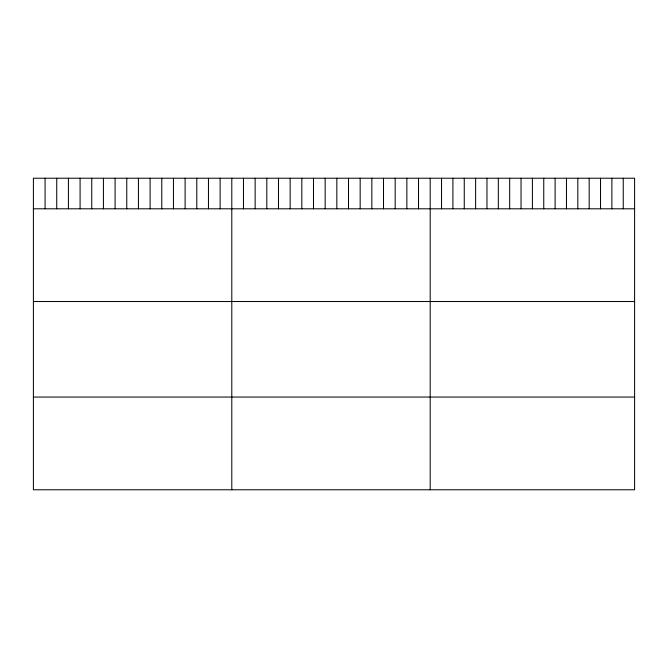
<?xml version="1.0" encoding="UTF-8"?>
<svg xmlns="http://www.w3.org/2000/svg" width="668" height="668" viewBox="0 0 668 668"><rect width="100%" height="100%" fill="white"/><g stroke="black" fill="none" stroke-linecap="round" stroke-linejoin="round"><path stroke-width="1" d="M634.6 208.8L634.6 489.778L33.4 489.778L33.4 178.222L634.6 178.222L634.6 208.8L33.4 208.8M33.4 301.527L634.6 301.527M33.4 397.059L634.6 397.059M623.244 178.222L623.244 208.8M611.888 178.222L611.888 208.8M600.532 178.222L600.532 208.8M589.176 178.222L589.176 208.8M577.82 178.222L577.82 208.8M566.464 178.222L566.464 208.8M555.108 178.222L555.108 208.8M543.752 178.222L543.752 208.8M532.396 178.222L532.396 208.8M521.04 178.222L521.04 208.8M509.684 178.222L509.684 208.8M498.328 178.222L498.328 208.8M486.972 178.222L486.972 208.8M475.616 178.222L475.616 208.8M464.26 178.222L464.26 208.8M452.904 178.222L452.904 208.8M441.548 178.222L441.548 208.8M430.192 178.222L430.192 489.778M418.519 178.222L418.519 208.8M406.854 178.222L406.854 208.8M395.18 178.222L395.18 208.8M383.507 178.222L383.507 208.8M371.842 178.222L371.842 208.8M360.169 178.222L360.169 208.8M348.496 178.222L348.496 208.8M336.831 178.222L336.831 208.8M325.157 178.222L325.157 208.8M313.492 178.222L313.492 208.8M301.819 178.222L301.819 208.8M290.146 178.222L290.146 208.8M278.481 178.222L278.481 208.8M266.808 178.222L266.808 208.8M255.134 178.222L255.134 208.8M243.469 178.222L243.469 208.8M231.796 178.222L231.796 489.778M220.123 178.222L220.123 208.8M208.458 178.222L208.458 208.8M196.784 178.222L196.784 208.8M185.111 178.222L185.111 208.8M173.446 178.222L173.446 208.8M161.773 178.222L161.773 208.8M150.1 178.222L150.1 208.8M138.435 178.222L138.435 208.8M126.761 178.222L126.761 208.8M115.096 178.222L115.096 208.8M103.423 178.222L103.423 208.8M91.75 178.222L91.75 208.8M80.085 178.222L80.085 208.8M68.412 178.222L68.412 208.8M56.738 178.222L56.738 208.8M45.073 178.222L45.073 208.8"/></g></svg>
